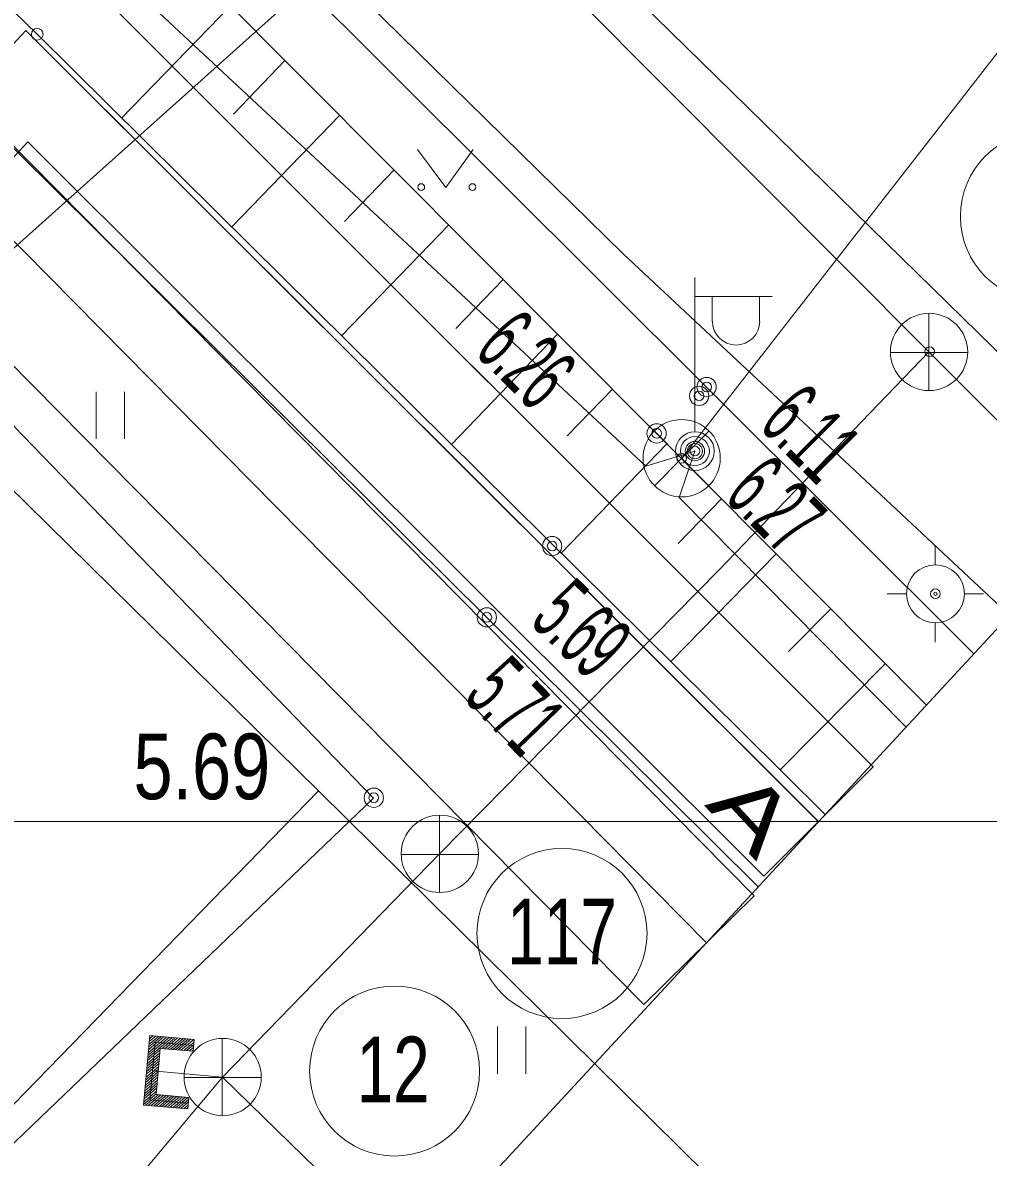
# Model space of a CAD drawing. Extents: x 0 to 13523, y 0 to 164340.
# Drawn here: x 13519.6309 to 13519.9483, y 164333.7824 to 164334.1553 of the extents above; entities that cross this region are included whole.
import ezdxf

# ---------------------------------------------------------------- set-up
doc = ezdxf.new("R2010")
doc.units = 0
doc.header["$LTSCALE"] = 0.01
doc.header["$PDMODE"] = 32
doc.header["$PDSIZE"] = 0.005
for name, color, linetype, lineweight in [('10', 7, 'Continuous', 13), ('12', 7, 'Continuous', 13), ('13', 7, 'Continuous', 13), ('14', 7, 'Continuous', 13), ('16', 7, 'Continuous', 13), ('17', 7, 'Continuous', 13), ('18', 7, 'Continuous', 13), ('19', 7, 'Continuous', 13), ('20', 7, 'Continuous', 13), ('26', 7, 'Continuous', 13), ('27', 7, 'Continuous', 13), ('28', 7, 'Continuous', 13), ('37', 7, 'Continuous', 13), ('4', 7, 'Continuous', 13), ('5', 7, 'Continuous', 13), ('7', 7, 'Continuous', 13), ('9', 7, 'Continuous', 13)]:
    doc.layers.add(name, color=color, linetype=linetype, lineweight=lineweight)
doc.layers.add('30', color=7, linetype='Continuous')

msp = doc.modelspace()

# ---------------------------------------------------------------- linework, layer by layer
at = {"layer": '10'}
msp.add_line((13517.88, 164333.8928), (13520.1356, 164333.8928), dxfattribs=at)
at = {"layer": '12'}
msp.add_lwpolyline([(13519.2757, 164334.6211), (13519.4055, 164334.4939), (13519.8282, 164334.0794), (13519.9553, 164333.9605)], dxfattribs=at)
at = {"layer": '13'}
for centre in [(13519.96704, 164334.09165), (13519.96704, 164334.09165), (13519.80815, 164333.85599), (13519.80815, 164333.85599), (13519.75313, 164333.81077), (13519.75313, 164333.81077)]:
    msp.add_circle(centre, 0.02794, dxfattribs=at)
at = {"layer": '14'}
for p, q in [((13519.8518, 164334.0208), (13519.8518, 164334.0716)), ((13519.8518, 164334.0653), (13519.8772, 164334.0653)), ((13519.8575, 164334.0571), (13519.8575, 164334.0653)), ((13519.8731, 164334.0571), (13519.8731, 164334.0653))]:
    msp.add_line(p, q, dxfattribs=at)
for radius in [0.00635, 0.00635, 0.00476, 0.00476, 0.00317, 0.00317, 0.00159, 0.00159]:
    msp.add_circle((13519.85183, 164334.01451), radius, dxfattribs=at)
msp.add_arc((13519.86537, 164334.05716), 0.00778, 180, 0, dxfattribs=at)
msp.add_point((13519.8518, 164334.0145), dxfattribs=at)
at = {"layer": '16'}
for points in [[(13519.9436, 164333.9478), (13519.8556, 164334.0355), (13519.65, 164334.2406), (13519.3844, 164334.5032), (13519.2706, 164334.6157)], [(13519.1969, 164334.5386), (13519.3072, 164334.43), (13519.5777, 164334.1638), (13519.7834, 164333.9598), (13519.8727, 164333.8712)], [(13519.4545, 164334.4351), (13519.4195, 164334.3884), (13519.4102, 164334.3705), (13519.6356, 164334.1515), (13519.6946, 164334.0932), (13519.8674, 164333.9221), (13519.8947, 164333.8951)]]:
    msp.add_lwpolyline(points, dxfattribs=at)
at = {"layer": '17'}
for centre in [(13519.85569, 164334.03557), (13519.85569, 164334.03557), (13519.85322, 164334.03267), (13519.85322, 164334.03267), (13519.83925, 164334.02033), (13519.83925, 164334.02033), (13519.80491, 164333.98329), (13519.80491, 164333.98329), (13519.78345, 164333.95988), (13519.78345, 164333.95988), (13519.74629, 164333.90059), (13519.74629, 164333.90059)]:
    msp.add_circle(centre, 0.00317, dxfattribs=at)
at = {"layer": '18'}
msp.add_lwpolyline([(13521.4928, 164333.4166), (13520.2373, 164334.6649), (13520.5284, 164334.9578), (13520.7006, 164335.1308), (13522.5058, 164333.587), (13522.7255, 164333.8156), (13520.9244, 164335.3558), (13521.7463, 164336.1831), (13521.4738, 164336.4132), (13521.33, 164336.2687), (13519.9851, 164334.9154), (13519.2569, 164334.3665), (13519.7281, 164333.9029), (13520.2124, 164333.4244), (13520.8589, 164332.7858), (13521.2002, 164332.4452)], dxfattribs=at)
for points in [[(13518.4037, 164333.5057), (13518.5279, 164333.384), (13518.8838, 164333.0348), (13519.7281, 164333.9029), (13519.2569, 164334.3665)], [(13518.4037, 164333.5057), (13518.5279, 164333.384), (13518.8838, 164333.0348), (13519.7281, 164333.9029), (13519.2569, 164334.3665)], [(13519.7281, 164333.9029), (13518.8838, 164333.0348), (13519.0704, 164332.8496), (13519.2333, 164332.6891), (13519.3676, 164332.5562), (13520.2124, 164333.4244)]]:
    msp.add_lwpolyline(points, close=True, dxfattribs=at)
at = {"layer": '19'}
for p, q in [((13519.7606, 164334.1136), (13519.77, 164334.1012)), ((13519.77, 164334.1012), (13519.779, 164334.1136)), ((13519.655, 164334.034), (13519.655, 164334.0185)), ((13519.6643, 164334.034), (13519.6643, 164334.0185)), ((13519.787, 164333.8254), (13519.787, 164333.8099)), ((13519.7963, 164333.8254), (13519.7963, 164333.8099))]:
    msp.add_line(p, q, dxfattribs=at)
msp.add_lwpolyline([(13518.9198, 164333.0728), (13519.0968, 164333.2847), (13519.2765, 164333.4545), (13519.3869, 164333.5531), (13519.5269, 164333.6903), (13519.7462, 164333.9005), (13519.6215, 164334.0293), (13519.4897, 164334.1613), (13519.3409, 164334.3213), (13519.3748, 164334.3552)], dxfattribs=at)
for centre in [(13519.76188, 164334.10128), (13519.76188, 164334.10128), (13519.77872, 164334.10128), (13519.77872, 164334.10128)]:
    msp.add_circle(centre, 0.00112, dxfattribs=at)
at = {"layer": '20'}
for p, q in [((13519.6992, 164334.1609), (13519.6634, 164334.1239)), ((13519.7171, 164334.1429), (13519.7002, 164334.1253)), ((13519.7351, 164334.1249), (13519.6996, 164334.0882)), ((13519.753, 164334.1069), (13519.7367, 164334.09)), ((13519.7709, 164334.0889), (13519.7357, 164334.0524)), ((13519.7888, 164334.0709), (13519.7733, 164334.0548)), ((13519.8067, 164334.0529), (13519.7718, 164334.0167)), ((13519.8247, 164334.0349), (13519.8098, 164334.0195)), ((13519.8426, 164334.0169), (13519.8079, 164333.981)), ((13519.8606, 164333.9988), (13519.8463, 164333.9841)), ((13519.8785, 164333.9808), (13519.8439, 164333.9454)), ((13519.8965, 164333.9627), (13519.8826, 164333.9486)), ((13519.9145, 164333.9447), (13519.8799, 164333.9098))]:
    msp.add_line(p, q, dxfattribs=at)
msp.add_lwpolyline([(13519.928, 164333.931), (13519.8392, 164334.0203), (13519.6351, 164334.2253), (13519.4498, 164334.4109), (13519.4422, 164334.4186)], dxfattribs=at)
at = {"layer": '26'}
for p, q in [((13519.9308, 164333.9771), (13519.9308, 164333.9834)), ((13519.9213, 164333.9676), (13519.915, 164333.9676)), ((13519.9404, 164333.9676), (13519.9467, 164333.9676)), ((13519.9308, 164333.958), (13519.9308, 164333.9517))]:
    msp.add_line(p, q, dxfattribs=at)
for points in [[(13519.8474, 164334.0121), (13520.029, 164334.2453), (13520.274, 164334.2453)], [(13519.8385, 164334.0031), (13519.8474, 164334.0121), (13519.8385, 164334.0211)], [(13519.8564, 164334.0211), (13519.8474, 164334.0121), (13519.8564, 164334.0031)]]:
    msp.add_lwpolyline(points, dxfattribs=at)
for centre, radius in [((13519.84748, 164334.01217), 0.0127), ((13519.84748, 164334.01217), 0.0127), ((13519.9309, 164333.96762), 0.00953), ((13519.9309, 164333.96762), 0.00953), ((13519.9309, 164333.96762), 0.000559), ((13519.9309, 164333.96762), 0.000559)]:
    msp.add_circle(centre, radius, dxfattribs=at)
at = {"layer": '27'}
msp.add_lwpolyline([(13518.9051, 164334.2337), (13519.3187, 164334.666), (13519.9955, 164334.004), (13518.9066, 164332.8275), (13518.192, 164333.4781)], close=True, dxfattribs=at)
at = {"layer": '28'}
for centre, radius in [((13519.63567, 164334.15152), 0.00191), ((13519.63567, 164334.15152), 0.00191), ((13519.92897, 164334.0472), 0.00159), ((13519.92897, 164334.0472), 0.00159), ((13519.85322, 164334.03267), 0.00159), ((13519.85322, 164334.03267), 0.00159), ((13519.85569, 164334.03557), 0.00159), ((13519.85569, 164334.03557), 0.00159), ((13519.83925, 164334.02033), 0.00159), ((13519.83925, 164334.02033), 0.00159), ((13519.84748, 164334.01217), 0.00159), ((13519.84748, 164334.01217), 0.00159), ((13519.80491, 164333.98329), 0.00159), ((13519.80491, 164333.98329), 0.00159), ((13519.9309, 164333.96762), 0.00159), ((13519.9309, 164333.96762), 0.00159), ((13519.78345, 164333.95988), 0.00159), ((13519.78345, 164333.95988), 0.00159), ((13519.74629, 164333.90059), 0.00159), ((13519.74629, 164333.90059), 0.00159)]:
    msp.add_circle(centre, radius, dxfattribs=at)
at = {"layer": '37'}
for p, q in [((13519.6459, 164334.1752), (13519.9104, 164333.9107)), ((13519.9104, 164333.9107), (13519.8745, 164333.8748))]:
    msp.add_line(p, q, dxfattribs=at)
for points in [[(13519.2372, 164334.5808), (13519.2021, 164334.5441), (13519.5968, 164334.1523), (13519.5114, 164334.0604), (13519.5478, 164334.0266), (13519.5831, 164334.0629), (13519.6326, 164334.1162), (13519.8745, 164333.8748), (13519.9104, 164333.9107), (13519.6459, 164334.1752)], [(13519.1573, 164334.501), (13519.1859, 164334.4678), (13519.3138, 164334.3614), (13519.3198, 164334.3516), (13519.3194, 164334.3342), (13519.3139, 164334.3039), (13519.3097, 164334.2914), (13519.306, 164334.2723), (13519.3144, 164334.2611), (13519.336, 164334.2539), (13519.3491, 164334.2566), (13519.3579, 164334.2754), (13519.3662, 164334.3075), (13519.8351, 164333.8326), (13519.8713, 164333.8683), (13519.4126, 164334.3327), (13519.3572, 164334.3878), (13519.2218, 164334.5041), (13519.1957, 164334.5342)], [(13518.8838, 164333.0348), (13519.7281, 164333.9029), (13519.2569, 164334.3665), (13518.4037, 164333.5057)]]:
    msp.add_lwpolyline(points, close=True, dxfattribs=at)
for points in [[(13519.1573, 164334.501), (13519.1957, 164334.5342), (13519.2218, 164334.5041), (13519.3572, 164334.3878), (13519.4126, 164334.3327), (13519.8713, 164333.8683), (13519.8351, 164333.8326), (13519.3662, 164334.3075), (13519.3579, 164334.2754), (13519.3491, 164334.2566), (13519.336, 164334.2539), (13519.3144, 164334.2611), (13519.306, 164334.2723), (13519.3097, 164334.2914), (13519.3139, 164334.3039), (13519.3194, 164334.3342), (13519.3198, 164334.3516), (13519.3138, 164334.3614), (13519.1859, 164334.4678), (13519.1573, 164334.501), (13519.1957, 164334.5342)], [(13519.5645, 164334.0802), (13519.6319, 164334.1528), (13519.8925, 164333.8928)], [(13519.5831, 164334.0629), (13519.6326, 164334.1162), (13519.8745, 164333.8748)]]:
    msp.add_lwpolyline(points, dxfattribs=at)
at = {"layer": '4'}
for p, q in [((13519.9287, 164334.0598), (13519.9287, 164334.0344)), ((13519.9414, 164334.0469), (13519.916, 164334.0469)), ((13519.7679, 164333.8948), (13519.7679, 164333.8694)), ((13519.7806, 164333.8819), (13519.7552, 164333.8819)), ((13519.6965, 164333.8214), (13519.6965, 164333.796)), ((13519.7093, 164333.8086), (13519.6839, 164333.8086))]:
    msp.add_line(p, q, dxfattribs=at)
for centre in [(13519.9288, 164334.0471), (13519.9288, 164334.0471), (13519.76799, 164333.88215), (13519.76799, 164333.88215), (13519.69662, 164333.8088), (13519.69662, 164333.8088)]:
    msp.add_circle(centre, 0.0127, dxfattribs=at)
at = {"layer": '5'}
for p, q in [((13519.7691, 164334.2076), (13519.9287, 164334.0471)), ((13519.9287, 164334.0471), (13519.9842, 164333.9917)), ((13519.6966, 164333.8087), (13519.7679, 164333.8821)), ((13519.6706, 164333.7996), (13519.6727, 164333.8224)), ((13519.672, 164333.8151), (13519.6799, 164333.8217)), ((13519.6721, 164333.816), (13519.679, 164333.8218)), ((13519.6722, 164333.8169), (13519.6781, 164333.8219)), ((13519.6723, 164333.8178), (13519.6772, 164333.822)), ((13519.6723, 164333.8187), (13519.6763, 164333.822)), ((13519.6724, 164333.8196), (13519.6755, 164333.8221)), ((13519.6725, 164333.8205), (13519.6746, 164333.8222)), ((13519.6726, 164333.8214), (13519.6737, 164333.8223)), ((13519.6727, 164333.8224), (13519.6872, 164333.8211)), ((13519.6727, 164333.8223), (13519.6728, 164333.8224)), ((13519.6767, 164333.8182), (13519.6808, 164333.8216)), ((13519.6776, 164333.8181), (13519.6817, 164333.8216)), ((13519.6785, 164333.818), (13519.6826, 164333.8215)), ((13519.6794, 164333.8179), (13519.6835, 164333.8214)), ((13519.6719, 164333.8142), (13519.6761, 164333.8177)), ((13519.6727, 164333.8013), (13519.6744, 164333.8203)), ((13519.6744, 164333.8203), (13519.687, 164333.8192)), ((13519.6748, 164333.8031), (13519.6761, 164333.8182)), ((13519.6761, 164333.8182), (13519.6869, 164333.8173)), ((13519.6803, 164333.8179), (13519.6844, 164333.8213)), ((13519.6812, 164333.8178), (13519.6853, 164333.8212)), ((13519.682, 164333.8177), (13519.6862, 164333.8212)), ((13519.6829, 164333.8176), (13519.6871, 164333.8211)), ((13519.6838, 164333.8175), (13519.6872, 164333.8203)), ((13519.6847, 164333.8175), (13519.6871, 164333.8194)), ((13519.6856, 164333.8174), (13519.687, 164333.8185)), ((13519.6869, 164333.8173), (13519.6872, 164333.8211)), ((13519.6716, 164333.8106), (13519.6758, 164333.8141)), ((13519.6717, 164333.8115), (13519.6758, 164333.815)), ((13519.6718, 164333.8124), (13519.6759, 164333.8159)), ((13519.6719, 164333.8133), (13519.676, 164333.8168)), ((13519.6865, 164333.8173), (13519.6869, 164333.8176)), ((13519.6713, 164333.807), (13519.6754, 164333.8105)), ((13519.6714, 164333.8079), (13519.6755, 164333.8114)), ((13519.6715, 164333.8097), (13519.6757, 164333.8132)), ((13519.6715, 164333.8088), (13519.6756, 164333.8123)), ((13519.6965, 164333.8087), (13519.6735, 164333.8108)), ((13519.3824, 164333.4349), (13519.6966, 164333.8087)), ((13519.671, 164333.8043), (13519.6752, 164333.8078)), ((13519.671, 164333.8034), (13519.6751, 164333.8069)), ((13519.6711, 164333.8052), (13519.6753, 164333.8087)), ((13519.6712, 164333.8061), (13519.6753, 164333.8096)), ((13519.6966, 164333.8087), (13519.7683, 164333.7389)), ((13519.6706, 164333.7998), (13519.6748, 164333.8033)), ((13519.6707, 164333.8007), (13519.6749, 164333.8042)), ((13519.6708, 164333.8016), (13519.6749, 164333.8051)), ((13519.6709, 164333.8025), (13519.675, 164333.806)), ((13519.6713, 164333.7995), (13519.6754, 164333.803)), ((13519.6722, 164333.7995), (13519.6763, 164333.8029)), ((13519.6731, 164333.7994), (13519.6772, 164333.8028)), ((13519.674, 164333.7993), (13519.6781, 164333.8028)), ((13519.6855, 164333.8021), (13519.6748, 164333.8031)), ((13519.6852, 164333.7983), (13519.6706, 164333.7996)), ((13519.6853, 164333.8002), (13519.6727, 164333.8013)), ((13519.6748, 164333.7992), (13519.679, 164333.8027)), ((13519.6757, 164333.7991), (13519.6799, 164333.8026)), ((13519.6766, 164333.7991), (13519.6807, 164333.8025)), ((13519.6775, 164333.799), (13519.6816, 164333.8024)), ((13519.6784, 164333.7989), (13519.6825, 164333.8024)), ((13519.6793, 164333.7988), (13519.6834, 164333.8023)), ((13519.6802, 164333.7987), (13519.6843, 164333.8022)), ((13519.6811, 164333.7987), (13519.6852, 164333.8021)), ((13519.682, 164333.7986), (13519.6855, 164333.8015)), ((13519.6829, 164333.7985), (13519.6854, 164333.8006)), ((13519.6838, 164333.7984), (13519.6853, 164333.7997)), ((13519.6852, 164333.7983), (13519.6855, 164333.8021)), ((13519.6847, 164333.7983), (13519.6852, 164333.7988))]:
    msp.add_line(p, q, dxfattribs=at)
for points in [[(13519.409, 164333.967), (13519.502, 164334.0095), (13519.5954, 164334.0522), (13519.7691, 164334.2076)], [(13519.7679, 164333.8821), (13519.8597, 164333.9754), (13519.9287, 164334.0471)]]:
    msp.add_lwpolyline(points, dxfattribs=at)
at = {"layer": '7'}
for points in [[(13519.9213, 164333.9238), (13519.8467, 164333.9993), (13519.8518, 164334.0145), (13519.8357, 164334.0096), (13519.6647, 164334.169), (13519.4511, 164334.3824), (13519.4052, 164334.4337), (13519.3434, 164334.4986), (13519.3481, 164334.5135), (13519.3348, 164334.5076), (13519.2966, 164334.5477), (13519.249, 164334.5931)], [(13519.3481, 164334.5135), (13519.3434, 164334.4986), (13519.4052, 164334.4337), (13519.4511, 164334.3824), (13519.6647, 164334.169), (13519.8357, 164334.0096), (13519.8518, 164334.0145)], [(13519.5645, 164334.0802), (13519.6319, 164334.1528), (13519.8925, 164333.8927)], [(13519.8925, 164333.8927), (13519.6319, 164334.1528), (13519.5645, 164334.0802)], [(13519.8518, 164334.0145), (13519.8467, 164333.9993), (13519.9213, 164333.9238)]]:
    msp.add_lwpolyline(points, dxfattribs=at)
at = {"layer": '9'}
msp.add_line((13519.3381, 164334.3771), (13519.8557, 164333.8529), dxfattribs=at)

# ---------------------------------------------------------------- texts
at = {"layer": '16', "width": 1.4}
msp.add_text('A', height=0.02032, rotation=313, dxfattribs=at).set_placement((13519.8548, 164333.8981))
at = {"layer": '17', "width": 0.5}
for s, rotation, p in [('6.26', 315, (13519.7789, 164334.047)), ('6.11', 315, (13519.8724, 164334.0227)), ('6.27', 315, (13519.861, 164333.9992)), ('5.69', 316, (13519.7972, 164333.9582)), ('5.71', 314, (13519.7754, 164333.9334))]:
    msp.add_text(s, height=0.02159, rotation=rotation, dxfattribs=at).set_placement(p)
at = {"layer": '17', "width": 0.8}
msp.add_text('5.69', height=0.02159, dxfattribs=at).set_placement((13519.6673, 164333.9001))
at = {"layer": '30', "width": 0.75}
for s, p in [('117', (13519.7901, 164333.8458)), ('12', (13519.7406, 164333.8005))]:
    msp.add_text(s, height=0.02159, dxfattribs=at).set_placement(p)

doc.saveas('drawing.dxf')
